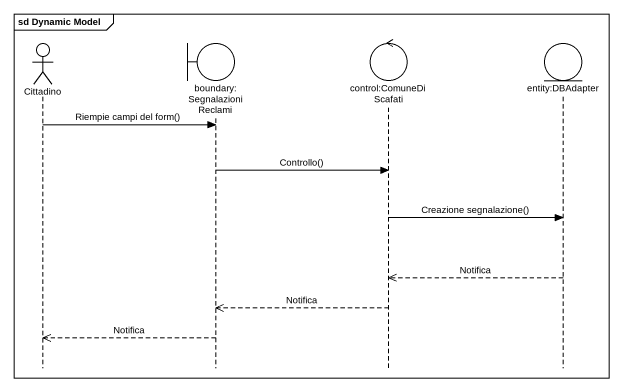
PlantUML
@startuml
mainframe sd Dynamic Model
hide footbox
actor Cittadino
boundary "boundary:SegnalazioniReclami" as boundary_SegnalazioniReclami
control "control:ComuneDiScafati" as control_ComuneDiScafati
entity "entity:DBAdapter" as entity_DBAdapter

Cittadino -> boundary_SegnalazioniReclami : Riempie campi del form()
boundary_SegnalazioniReclami -> control_ComuneDiScafati : Controllo()
control_ComuneDiScafati -> entity_DBAdapter : Creazione segnalazione()
entity_DBAdapter -->> control_ComuneDiScafati : Notifica
control_ComuneDiScafati -->> boundary_SegnalazioniReclami : Notifica
boundary_SegnalazioniReclami -->> Cittadino : Notifica
@enduml
